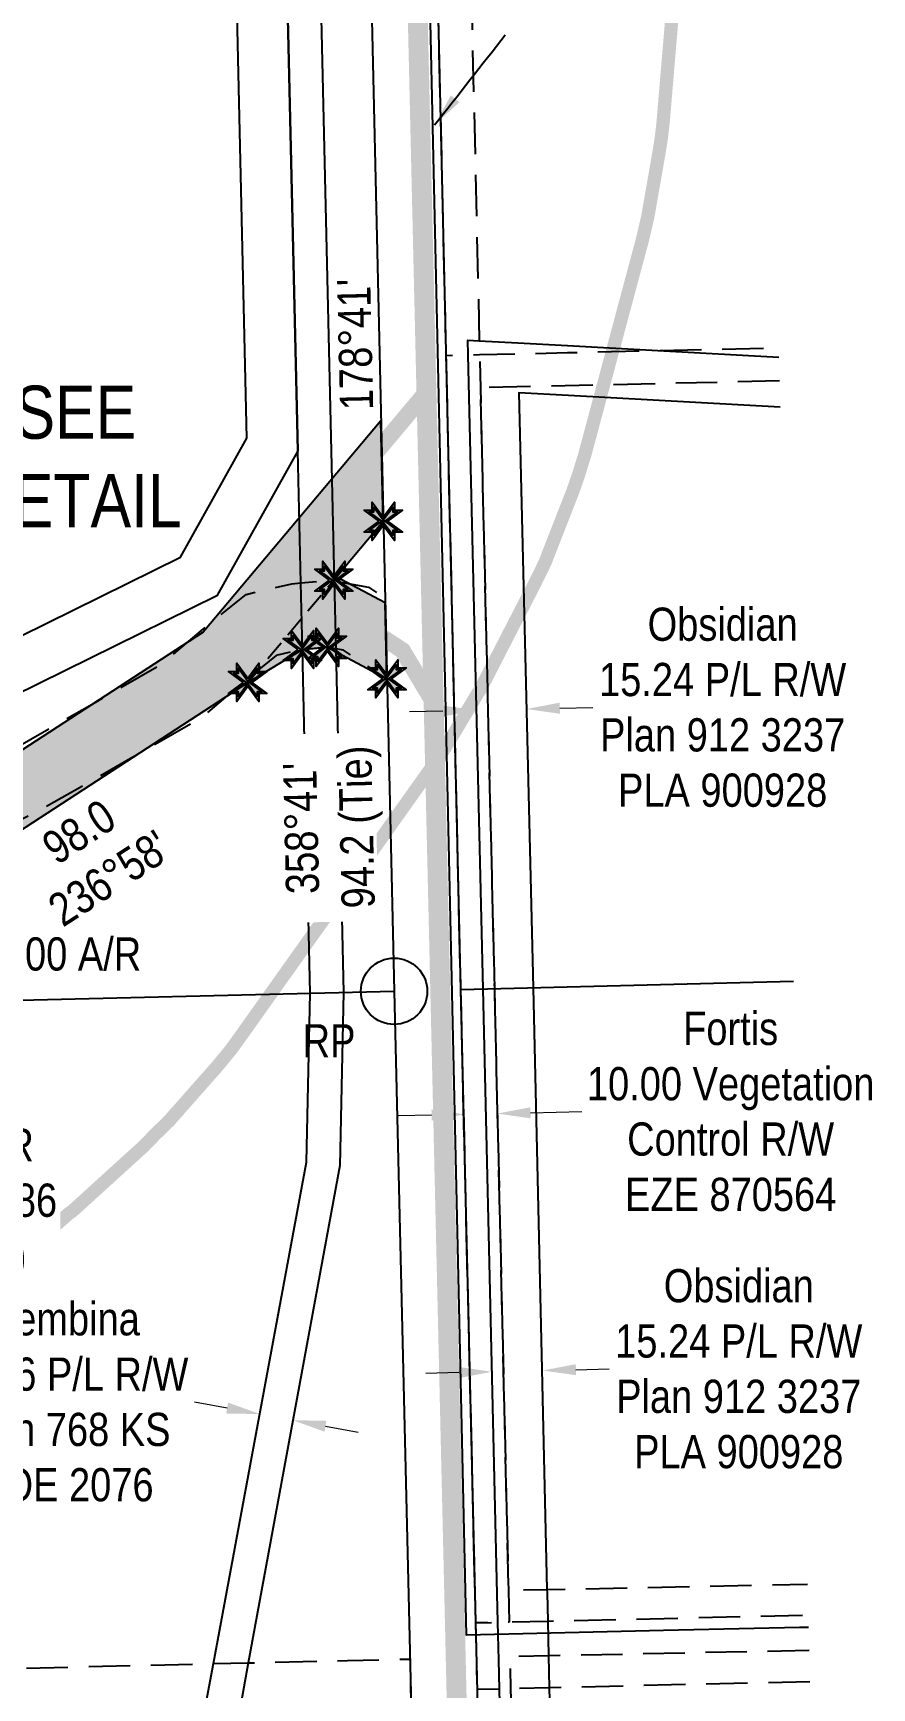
# Model space of a CAD drawing. Extents: x 615331 to 623228, y 5889375 to 5894697.
# Drawn here: x 618879 to 619131.8, y 5890089.2 to 5890587.9 of the extents above; entities that cross this region are included whole.
import ezdxf
from ezdxf.enums import TextEntityAlignment as Align

# ---------------------------------------------------------------- set-up
doc = ezdxf.new("R2010")
doc.units = 0
doc.header["$LTSCALE"] = 5
doc.header["$PDSIZE"] = 0.5
for name, pattern in [('DASHDOT2', [12.7, 6.35, -3.175, 0, -3.175]), ('foc-ACCESSROAD', [3.75, 2.5, -1.25]), ('foc-FLOWLINE', [3.75, 2.5, -1.25]), ('foc-TRAV', [1.875, 1.25, -0.625])]:
    doc.linetypes.add(name, pattern=pattern)
doc.layers.get('Defpoints').update_dxf_attribs({"color": 9})
for name, color, linetype in [('35', 37, 'Continuous'), ('AS-POWER', 104, 'foc-POWER'), ('AS-POWER-T', 104, 'Continuous'), ('AS-ROADS', 254, 'Continuous'), ('AS-WILDLIFE', 131, 'DASHDOT2'), ('C-AR', 13, 'foc-ACCESSROAD'), ('C-RW', 13, 'Continuous'), ('C-WS', 13, 'foc-ACCESSROAD'), ('DETAIL-T', 7, 'Continuous'), ('F-EZE', 190, 'foc-FLOWLINE'), ('F-RW', 190, 'Continuous'), ('F-VCE', 190, 'foc-FLOWLINE'), ('L-BD', 7, 'Continuous'), ('L-MON', 1, 'Continuous'), ('L-SEC', 7, 'Continuous'), ('P-PROPOSED', 10, 'Continuous'), ('P-PROPOSED-H', 21, 'Continuous'), ('P-TRAV', 4, 'foc-TRAV'), ('P-TXT', 4, 'Continuous')]:
    doc.layers.add(name, color=color, linetype=linetype)
for name, color, linetype, lineweight in [('C-AR-T', 13, 'Continuous', 9), ('C-RW-T', 13, 'Continuous', 9), ('F-EZE-T', 190, 'Continuous', 9), ('F-RW-T', 190, 'Continuous', 9)]:
    doc.layers.add(name, color=color, linetype=linetype, lineweight=lineweight)
doc.styles.add('80', font='ARIALN.TTF', dxfattribs={"height": 10})
doc.styles.add('80CG', font='ARIALN.TTF', dxfattribs={"height": 10})
doc.styles.add('80L', font='ARIALN.TTF', dxfattribs={"height": 10})
doc.styles.add('foc-LtypeFont', font='ARIALN.TTF', dxfattribs={"height": 7.35})
doc.linetypes.add('foc-POWER', pattern='A,6,-1,["P",foc-LtypeFont,S=0.2,R=0,X=-0.625,Y=-0.75],-1.24,4', length=12.24)
doc.dimstyles.new('Compass 5 000', dxfattribs={"dimscale": 5, "dimtxt": 9, "dimasz": 2, "dimexe": 0.2, "dimexo": 0.0625, "dimgap": 0.5, "dimtad": 0, "dimtih": 1, "dimtoh": 1, "dimzin": 0, "dimdsep": 46, "dimtxsty": '80CG', "dimcen": 0.1, "dimse1": 1, "dimse2": 1, "dimclrd": 256, "dimclrt": 256, "dimaunit": 1, "dimadec": 4, "dimazin": 0, "dimtfac": 0.06, "dimtofl": 0, "dimtmove": 0, "dimatfit": 1, "dimfxl": 0.2, "dimtolj": 1, "dimtzin": 0, "dimlwd": -1, "dimarcsym": 0})

# ---------------------------------------------------------------- blocks, each defined once
blk = doc.blocks.new('*D385')
at = {"layer": 'Defpoints', "color": 0, "transparency": 16777216}
for p in [(618948.68, 5890178.97), (618958.65, 5890177.12), (618947.33, 5890171.7)]:
    blk.add_point(p, dxfattribs=at)
at = {"layer": 'F-RW-T', "transparency": 16777216}
for p, q in [((618937.5, 5890173.52), (618927.66, 5890175.34)), ((618967.13, 5890168.03), (618976.97, 5890166.2))]:
    blk.add_line(p, q, dxfattribs=at)
for points in [[(618937.8, 5890175.16), (618937.19, 5890171.88), (618947.33, 5890171.7)], [(618967.44, 5890169.66), (618966.83, 5890166.39), (618957.3, 5890169.85)]]:
    blk.add_solid(points, dxfattribs=at)
at = {"layer": 'F-RW-T', "transparency": 16777216, "insert": (618888.58, 5890175.34), "char_height": 10, "attachment_point": 5, "style": '80CG'}
blk.add_mtext('\\A1;Pembina\\P10.06 P/L R/W\\PPlan 768 KS\\PROE 2076', dxfattribs=at)
blk = doc.blocks.new('*D390')
at = {"layer": 'C-RW-T', "transparency": 16777216}
for p, q in [((619042.6, 5890185.08), (619052.6, 5890185.32)), ((619007.32, 5890184.22), (618997.33, 5890183.98))]:
    blk.add_line(p, q, dxfattribs=at)
for points in [[(619007.28, 5890185.89), (619007.36, 5890182.55), (619017.32, 5890184.46)], [(619042.56, 5890186.74), (619042.64, 5890183.41), (619032.6, 5890184.83)]]:
    blk.add_solid(points, dxfattribs=at)
at = {"layer": 'Defpoints', "color": 0, "transparency": 16777216}
for p in [(619032.35, 5890195.29), (619017.07, 5890194.92), (619032.6, 5890184.83)]:
    blk.add_point(p, dxfattribs=at)
at = {"layer": 'C-RW-T', "transparency": 16777216, "insert": (619091.68, 5890185.32), "char_height": 10, "attachment_point": 5, "style": '80CG'}
blk.add_mtext('\\A1;Obsidian\\P15.24 P/L R/W\\PPlan 912 3237\\PPLA 900928', dxfattribs=at)
blk = doc.blocks.new('*D391')
at = {"layer": 'Defpoints', "color": 0, "transparency": 16777216}
for p in [(619008.75, 5890277.06), (619018.55, 5890277.29), (619018.9, 5890262.26)]:
    blk.add_point(p, dxfattribs=at)
at = {"layer": 'F-EZE-T', "transparency": 16777216}
for p, q in [((618999.11, 5890261.79), (618989.11, 5890261.56)), ((619028.9, 5890262.49), (619044.43, 5890262.85))]:
    blk.add_line(p, q, dxfattribs=at)
for points in [[(618999.07, 5890263.46), (618999.14, 5890260.13), (619009.1, 5890262.03)], [(619028.86, 5890264.16), (619028.94, 5890260.82), (619018.9, 5890262.26)]]:
    blk.add_solid(points, dxfattribs=at)
at = {"layer": 'F-EZE-T', "transparency": 16777216, "insert": (619089.23, 5890262.85), "char_height": 10, "attachment_point": 5, "style": '80CG'}
blk.add_mtext('\\A1;Fortis\\P10.00 Vegetation\\PControl R/W\\PEZE 870564', dxfattribs=at)
blk = doc.blocks.new('*D407')
at = {"layer": 'C-RW-T', "transparency": 16777216}
for p, q in [((619037.74, 5890384.42), (619047.74, 5890384.66)), ((619002.46, 5890383.56), (618992.47, 5890383.32))]:
    blk.add_line(p, q, dxfattribs=at)
for points in [[(619002.42, 5890385.23), (619002.5, 5890381.9), (619012.46, 5890383.81)], [(619037.7, 5890386.09), (619037.78, 5890382.75), (619027.74, 5890384.18)]]:
    blk.add_solid(points, dxfattribs=at)
at = {"layer": 'Defpoints', "color": 0, "transparency": 16777216}
for p in [(619027.49, 5890394.64), (619012.21, 5890394.27), (619027.74, 5890384.18)]:
    blk.add_point(p, dxfattribs=at)
at = {"layer": 'C-RW-T', "transparency": 16777216, "insert": (619086.82, 5890384.66), "char_height": 10, "attachment_point": 5, "style": '80CG'}
blk.add_mtext('\\A1;Obsidian\\P15.24 P/L R/W\\PPlan 912 3237\\PPLA 900928', dxfattribs=at)
blk = doc.blocks.new('TEMP')
h = blk.add_hatch(color=255)
h.dxf.hatch_style = 1
h.paths.add_polyline_path([(0, 0.251), (-0.666, 1.152), (-0.666, 0.666), (-1.152, 0.666), (-0.251, 0), (-1.152, -0.666), (-0.666, -0.666), (-0.666, -1.152), (0, -0.251), (0.666, -1.152), (0.666, -0.666), (1.152, -0.666), (0.251, 0), (1.152, 0.666), (0.666, 0.666), (0.666, 1.152)])
h.paths.add_polyline_path([(0.566, 0.849), (0.566, 0.566), (0.849, 0.566), (0.083, 0), (0.849, -0.566), (0.566, -0.566), (0.566, -0.849), (0, -0.083), (-0.566, -0.849), (-0.566, -0.566), (-0.849, -0.566), (-0.083, 0), (-0.849, 0.566), (-0.566, 0.566), (-0.566, 0.849), (0, 0.083)], flags=16)
h = blk.add_hatch(color=1)
h.dxf.hatch_style = 1
h.paths.add_polyline_path([(0, 0.083), (-0.566, 0.849), (-0.566, 0.566), (-0.849, 0.566), (-0.083, 0), (-0.849, -0.566), (-0.566, -0.566), (-0.566, -0.849), (0, -0.083), (0.566, -0.849), (0.566, -0.566), (0.849, -0.566), (0.083, 0), (0.849, 0.566), (0.566, 0.566), (0.566, 0.849)])
at = {"color": 1}
for p, q in [((-0.083, 0), (0.083, 0)), ((0, 0.083), (0, -0.083))]:
    blk.add_line(p, q, dxfattribs=at)
at = {"color": 255, "flags": 128}
blk.add_lwpolyline([(-0.251, 0), (-1.152, 0.666), (-0.666, 0.666), (-0.666, 1.152), (0, 0.251), (0.666, 1.152), (0.666, 0.666), (1.152, 0.666), (0.251, 0), (1.152, -0.666), (0.666, -0.666), (0.666, -1.152), (0, -0.251), (-0.666, -1.152), (-0.666, -0.666), (-1.152, -0.666)], close=True, dxfattribs=at)
at = {"color": 1, "flags": 128}
blk.add_lwpolyline([(-0.083, 0), (-0.849, 0.566), (-0.566, 0.566), (-0.566, 0.849), (0, 0.083), (0.566, 0.849), (0.566, 0.566), (0.849, 0.566), (0.083, 0), (0.849, -0.566), (0.566, -0.566), (0.566, -0.849), (0, -0.083), (-0.566, -0.849), (-0.566, -0.566), (-0.849, -0.566)], close=True, dxfattribs=at)
blk = doc.blocks.new('*U461')
at = {"layer": '35', "color": 3}
blk.add_circle((0, 0), 10, dxfattribs=at)
at = {"layer": '35', "color": 3, "style": '80'}
blk.add_attdef('RP_001', (-27.56, -19.92), '', height=10, dxfattribs=at)
blk = doc.blocks.new('*D463')
at = {"layer": 'Defpoints', "color": 0, "transparency": 16777216}
for p in [(618839.69, 5890352.08), (618840.77, 5890331.19), (618846.53, 5890333.29)]:
    blk.add_point(p, dxfattribs=at)
at = {"layer": 'P-TXT', "transparency": 16777216}
for p, q in [((618830.5, 5890359.38), (618827.08, 5890368.78)), ((618844.2, 5890321.8), (618848.39, 5890310.29)), ((618848.39, 5890310.29), (618858.39, 5890310.29))]:
    blk.add_line(p, q, dxfattribs=at)
for points in [[(618832.07, 5890359.95), (618828.94, 5890358.81), (618833.93, 5890349.99)], [(618845.76, 5890322.37), (618842.63, 5890321.23), (618840.77, 5890331.19)]]:
    blk.add_solid(points, dxfattribs=at)
at = {"layer": 'P-TXT', "transparency": 16777216, "insert": (618886.13, 5890310.29), "char_height": 10, "attachment_point": 5, "style": '80CG'}
blk.add_mtext('\\A1;20.00 A/R', dxfattribs=at)
blk = doc.blocks.new('*D464')
at = {"layer": 'C-AR-T', "transparency": 16777216}
for p, q in [((618772.52, 5890341.72), (618769.02, 5890351.08)), ((618786.54, 5890304.24), (618809.47, 5890242.98)), ((618809.47, 5890242.98), (618819.47, 5890242.98))]:
    blk.add_line(p, q, dxfattribs=at)
for points in [[(618774.08, 5890342.3), (618770.96, 5890341.13), (618776.03, 5890332.35)], [(618788.1, 5890304.83), (618784.98, 5890303.66), (618783.04, 5890313.61)]]:
    blk.add_solid(points, dxfattribs=at)
at = {"layer": 'Defpoints', "color": 0, "transparency": 16777216}
for p in [(618776.87, 5890332.67), (618783.04, 5890313.61), (618783.89, 5890313.93)]:
    blk.add_point(p, dxfattribs=at)
at = {"layer": 'C-AR-T', "transparency": 16777216, "insert": (618853.77, 5890242.98), "char_height": 10, "attachment_point": 5, "style": '80CG', "bg_fill": 3, "box_fill_scale": 1.1, "bg_fill_color": 256, "bg_fill_true_color": 13158600, "bg_fill_transparency": 0}
blk.add_mtext('\\A1;Obsidian\\P20.00 A/R\\PLOC 931286\\P(Expired)', dxfattribs=at)

msp = doc.modelspace()

# ---------------------------------------------------------------- hatches: boundary and pattern name
at = {"layer": 'P-PROPOSED-H'}
h = msp.add_hatch(color=256, dxfattribs=at)
h.dxf.hatch_style = 1
h.paths.add_polyline_path([(618969.634, 5890423.023), (618970.361, 5890423.888), (618984.555, 5890440.765), (618983.859, 5890471.01), (618930.312, 5890407.342), (618852.522, 5890356.762), (618714.268, 5890306.384), (618650.162, 5890271.818), (618576.157, 5890241.066), (618514.232, 5890242.118), (618464.031, 5890254.773), (618343.429, 5890295.157), (618337.741, 5890275.97), (618458.403, 5890235.566), (618511.583, 5890222.16), (618579.983, 5890220.998), (618658.767, 5890253.736), (618722.481, 5890288.09), (618861.513, 5890338.751), (618943.705, 5890392.194), (618960.178, 5890402.129), (618967.695, 5890402.78), (618985.647, 5890393.286), (618985.12, 5890416.189), (618971.837, 5890423.214)])

# ---------------------------------------------------------------- linework, layer by layer
at = {"layer": 'AS-POWER', "flags": 128}
msp.add_lwpolyline([(619112.705, 5890107.426), (619110.015, 5890107.371), (619069, 5890106.527), (619009.653, 5890105.03), (618992.17, 5890888.068), (618989.371, 5890997.235), (618985.103, 5891046.107)], dxfattribs=at)
at = {"layer": 'AS-ROADS', "flags": 128}
for points, const_width in [([(619022.639, 5889395.301), (618993.178, 5890668.677), (618980.691, 5891203.768)], 6), ([(618471.906, 5890244.611), (618488.442, 5890240.349), (618505.29, 5890237.335), (618518.291, 5890235.776), (618538.096, 5890234.42), (618558.376, 5890234.316), (618585.371, 5890235.664), (618609.395, 5890241.276), (618633.212, 5890252.19), (618661.562, 5890269.083), (618685.898, 5890282.803), (618708.675, 5890295.067), (618721.155, 5890300.68), (618749.591, 5890311.333), (618826.615, 5890339.938), (618860.8, 5890354.195), (618889.603, 5890371.539), (618915.983, 5890387.39), (618938.189, 5890402.241), (618951.045, 5890417.426), (618978.312, 5890456.716), (618997.551, 5890479.671)], 5), ([(618999.715, 5890386.132), (618990.334, 5890401.811), (618980.094, 5890408.563), (618969.536, 5890411.728), (618957.712, 5890412.15), (618947.788, 5890408.985), (618938.189, 5890402.241)], 5)]:
    msp.add_lwpolyline(points, dxfattribs=dict(at, const_width=const_width))
at = {"layer": 'AS-WILDLIFE', "const_width": 4, "flags": 128}
msp.add_lwpolyline([(619023.761, 5891204.806), (619025.25, 5891103), (619026.438, 5891026.5), (619033.75, 5890965.5), (619069.875, 5890749), (619070.375, 5890745.5), (619070.813, 5890742), (619072.187, 5890727.5), (619072.437, 5890724.5), (619072.625, 5890720), (619074.437, 5890639), (619074.437, 5890637), (619074.375, 5890633.5), (619074, 5890623), (619073.875, 5890620), (619073.688, 5890618), (619068.875, 5890561), (619068.375, 5890556.5), (619067.75, 5890552.5), (619064.688, 5890535), (619064.25, 5890532.5), (619062.75, 5890526), (619045.187, 5890460.5), (619043.312, 5890454.5), (619041.75, 5890450), (619034.125, 5890430.5), (619033.375, 5890428.5), (619030.687, 5890423), (619029.938, 5890421.5), (619016.063, 5890394.5), (619013.75, 5890390), (619013.062, 5890389), (619005.625, 5890376.5), (619002.812, 5890372), (619001.188, 5890369.5), (618940.813, 5890284.5), (618938.625, 5890281.5), (618934.5, 5890276.5), (618919.938, 5890260), (618915.813, 5890256), (618912.438, 5890252.5), (618891, 5890233), (618889.625, 5890232), (618884.5, 5890227.5), (618872.75, 5890218.5), (618867.5, 5890215), (618829.313, 5890189.5), (618823.75, 5890186), (618819.125, 5890183.5), (618798.5, 5890173), (618797.375, 5890172.5), (618791.375, 5890169.5), (618788.063, 5890168.5), (618773.312, 5890163), (618770.5, 5890162), (618764.25, 5890160), (618762.25, 5890159.5), (618739.875, 5890154), (618735.5, 5890153), (618729.063, 5890152), (618669.188, 5890144.5), (618663.187, 5890143.5), (618661.812, 5890143.5), (618642.625, 5890142.5), (618637.437, 5890142.5), (618630.875, 5890142.5), (618615.75, 5890143.5), (618609.312, 5890144.5), (618602.563, 5890145.5), (618580.312, 5890150), (618574.25, 5890151.5), (618571.25, 5890152.5), (618509.062, 5890171), (618504.562, 5890172.5), (618499.625, 5890174), (618493.5, 5890176), (618488.875, 5890178), (618473.062, 5890185.5), (618471.687, 5890186.5), (618465.937, 5890189.5), (618460.375, 5890193), (618459.125, 5890193.5), (618446.813, 5890202), (618442.75, 5890205), (618441.313, 5890206.5), (618406.813, 5890234), (618403.187, 5890237), (618398.938, 5890240.5), (618382.187, 5890257.5), (618377.687, 5890262), (618374.313, 5890266), (618327.437, 5890325.5), (618326.688, 5890326.5), (618322.938, 5890332), (618314.5, 5890344.5), (618310.687, 5890350.5), (618287.938, 5890390.5), (618285.188, 5890396), (618284.5, 5890397), (618278.812, 5890409), (618276.563, 5890414.5), (618267.188, 5890437.5), (618265.812, 5890441), (618264.187, 5890445.5), (618262.375, 5890451), (618257.812, 5890468), (618256.313, 5890474.5), (618255.25, 5890481), (618254.75, 5890485.5), (618253.25, 5890503), (618253.063, 5890505), (618252.875, 5890511.5), (618252.937, 5890569.5), (618227.813, 5890569.5), (618140.687, 5890482), (618135.937, 5890477.5), (618130.875, 5890473.5), (618125.5, 5890470), (618120, 5890466.5), (618114.188, 5890463), (618108.25, 5890460.5), (618102.125, 5890458), (618100.062, 5890457.5), (618081.395, 5890451.604)], dxfattribs=at)
at = {"layer": 'C-AR', "flags": 128}
msp.add_lwpolyline([(618985.087, 5890417.622), (618985.647, 5890393.286), (618972.552, 5890401.916), (618970.216, 5890402.332), (618967.695, 5890402.78), (618960.178, 5890402.129), (618958.28, 5890401.68), (618952.231, 5890400.263), (618942.559, 5890392.455), (618929.609, 5890381.489), (618908.348, 5890369.216), (618880.66, 5890353.384), (618849.975, 5890338.414), (618794.451, 5890317.88), (618754.643, 5890302.985), (618732.089, 5890294.854), (618727.616, 5890292.894), (618713.732, 5890286.801), (618703.131, 5890280.724), (618687.307, 5890270.279), (618660.709, 5890253.464), (618638.239, 5890239.294), (618631.088, 5890234.784), (618629.026, 5890234.175), (618615.684, 5890230.234), (618590.45, 5890225.102), (618550.578, 5890223.41), (618539.964, 5890223.692), (618518.947, 5890224.25), (618508.649, 5890225.246), (618497.567, 5890226.318), (618479.117, 5890230.941), (618473.144, 5890232.438), (618463.115, 5890236.058), (618447.659, 5890241.647), (618439.727, 5890244.513), (618422.599, 5890250.702), (618421.948, 5890250.938), (618382.413, 5890267.019), (618361.84, 5890272.689), (618338.873, 5890276.785), (618340.018, 5890283.65), (618343.263, 5890294.599), (618343.75, 5890296.242), (618366.264, 5890292.228), (618373.945, 5890290.111), (618388.864, 5890285.999), (618391.614, 5890284.879), (618394.227, 5890283.815), (618400.556, 5890281.241), (618418.702, 5890273.86), (618426.786, 5890270.573), (618429.122, 5890269.623), (618442.474, 5890264.793), (618459.118, 5890258.784), (618478.991, 5890251.602), (618500.981, 5890246.093), (618520.177, 5890244.237), (618545.761, 5890243.557), (618550.419, 5890243.433), (618582.755, 5890244.805), (618588.017, 5890245.028), (618610.847, 5890249.672), (618612.342, 5890250.114), (618622.758, 5890253.19), (618623.322, 5890253.545), (618650.025, 5890270.385), (618676.447, 5890287.089), (618683.647, 5890291.844), (618692.632, 5890297.773), (618704.663, 5890304.945), (618724.666, 5890313.45), (618747.742, 5890321.77), (618787.474, 5890336.636), (618842.098, 5890356.837), (618871.297, 5890371.082), (618898.378, 5890386.568), (618918.048, 5890397.922), (618929.806, 5890407.88), (618943.219, 5890418.704), (618957.031, 5890421.941), (618957.867, 5890422.015), (618959.711, 5890422.175), (618968.596, 5890422.946), (618969.747, 5890422.741), (618980.12, 5890420.895), (618985.087, 5890417.622)], close=True, dxfattribs=at)
msp.add_lwpolyline([(619113.088, 5890091.04), (619034.573, 5890089.191), (619022.893, 5890088.917), (619019.56, 5890088.838), (619012.913, 5890088.682), (619012.707, 5890097.377), (619012.436, 5890108.797), (619019.088, 5890108.953), (619022.479, 5890109.033), (619034.106, 5890109.306), (619112.618, 5890111.153)], dxfattribs=at)
at = {"layer": 'C-RW', "flags": 128}
for points in [[(618949.285, 5890875.131), (618958.794, 5890462.027), (618934.429, 5890418.319), (618704.663, 5890304.945), (618677.821, 5890291.704), (618615.538, 5890260.98), (618605.937, 5890256.243), (618582.755, 5890244.805), (618539.964, 5890223.692), (618498.882, 5890203.424), (618489.785, 5890198.933), (618480.767, 5890211.487), (618489.864, 5890215.978), (618508.649, 5890225.246), (618545.761, 5890243.557), (618594.212, 5890267.463), (618603.799, 5890272.193), (618641.605, 5890290.839), (618923.422, 5890429.893), (618943.453, 5890465.826), (618934.037, 5890874.905)], [(619119.791, 5889803.884), (619028.868, 5889839.573), (619025.68, 5889840.824), (619022.413, 5889970.365), (619021.906, 5889990.439), (619021.539, 5890004.986), (619021.18, 5890019.976), (619019.56, 5890088.838), (619019.356, 5890097.519), (619019.088, 5890108.953), (619018.887, 5890117.506), (619014.599, 5890299.791), (619010.148, 5890490.9), (619010.044, 5890495.337), (619013.471, 5890495.155), (619025.046, 5890494.518), (619040.065, 5890493.699), (619067.282, 5890492.213), (619103.769, 5890490.221)], [(619104.12, 5890475.181), (619040.411, 5890478.658), (619025.403, 5890479.478), (619029.667, 5890300.17), (619033.885, 5890118.832), (619033.908, 5890117.825), (619034.106, 5890109.306), (619034.35, 5890098.837), (619034.573, 5890089.191), (619035.003, 5890070.723), (619036.174, 5890020.329), (619036.534, 5890005.337), (619037.888, 5889955.76), (619040.742, 5889851.269), (619119.409, 5889820.265)]]:
    msp.add_lwpolyline(points, dxfattribs=at)
at = {"layer": 'C-WS', "flags": 128}
msp.add_lwpolyline([(618992.602, 5890096.949), (618994.437, 5890019.457), (618994.792, 5890004.472), (619001.626, 5889715.951), (619001.863, 5889705.948), (618991.8, 5889705.705), (618991.563, 5889715.709), (618987.602, 5889882.986), (618910.428, 5889904.499), (618908.813, 5889906.384), (618900.04, 5889916.631), (618861.482, 5889961.657), (618853.014, 5889971.545), (618803.133, 5890029.798), (618729.289, 5890028.049), (618729.233, 5890030.43), (618728.847, 5890046.739), (618726.615, 5890140.945), (618726.278, 5890155.187), (618853.416, 5890158.199), (618854.922, 5890094.628), (618933.385, 5890096.487), (618943.854, 5890096.734), (618973.739, 5890097.443), (618992.58, 5890097.889), (618992.602, 5890096.949)], close=True, dxfattribs=at)
at = {"layer": 'F-EZE', "flags": 128}
for points in [[(619112.868, 5890100.443), (619034.35, 5890098.837), (619022.712, 5890098.6), (619022.893, 5890088.917), (619023.412, 5890070.423), (619023.943, 5890047.383), (619024.575, 5890020.057), (619024.934, 5890005.085), (619025.307, 5889990.446), (619021.906, 5889990.439), (619015.241, 5889990.406), (619014.899, 5890004.829), (619014.544, 5890019.821), (619012.913, 5890088.682), (619012.707, 5890097.377), (619012.436, 5890108.797), (619007.916, 5890299.624), (619007.903, 5890300.21), (619003.52, 5890490.747), (619003.055, 5890510.967), (618994.263, 5890893.206), (618993.8, 5890913.33), (618993.025, 5890947.023), (619003.024, 5890947.254), (619003.8, 5890913.56), (619003.968, 5890906.243), (619094.005, 5890908.481)], [(619094.472, 5890888.488), (619004.429, 5890886.249), (619013.129, 5890511.172), (619013.471, 5890495.155), (619013.591, 5890490.979), (619013.807, 5890480.976), (619018.024, 5890299.878), (619022.256, 5890118.594), (619033.885, 5890118.832), (619112.402, 5890120.437)]]:
    msp.add_lwpolyline(points, dxfattribs=at)
at = {"layer": 'F-RW', "flags": 128}
for points in [[(618905.381, 5889713.631), (618883.063, 5889825.071), (618900.04, 5889916.631), (618904.757, 5889942.074), (618931.511, 5890086.372), (618933.385, 5890096.487), (618961.407, 5890247.639), (618962.557, 5890298.513), (618960.178, 5890402.129), (618959.711, 5890422.175), (618958.794, 5890462.027), (618949.285, 5890875.131)], [(618959.339, 5890875.203), (618969.747, 5890422.741), (618970.216, 5890402.332), (618972.599, 5890298.753), (618971.437, 5890246.59), (618943.854, 5890096.734), (618941.992, 5890086.622), (618913.503, 5889931.86), (618908.813, 5889906.384), (618893.882, 5889825.274), (618915.426, 5889713.873), (618917.352, 5889703.91), (618920.337, 5889688.477), (618923.781, 5889683.954), (618934.995, 5889669.221), (618976.716, 5889614.65), (618979.567, 5889585.812), (618981.072, 5889570.594), (618986.165, 5889519.099), (618987.134, 5889509.077), (618988.642, 5889494.486), (618991.126, 5889470.472), (618992.426, 5889418.33), (618993.018, 5889394.59)]]:
    msp.add_lwpolyline(points, dxfattribs=at)
at = {"layer": 'F-VCE', "flags": 128}
msp.add_lwpolyline([(619103.937, 5890483.048), (619013.783, 5890480.975), (619018.024, 5890299.878), (619022.256, 5890118.594), (619022.479, 5890109.033), (619019.088, 5890108.953), (619012.437, 5890108.797), (619007.916, 5890299.624), (619007.903, 5890300.21), (619003.52, 5890490.747), (619010.148, 5890490.9), (619013.591, 5890490.979), (619040.113, 5890491.588), (619067.282, 5890492.213), (619103.703, 5890493.051)], dxfattribs=at)
at = {"layer": 'L-SEC', "flags": 128}
for points in [[(618969.312, 5891103.445), (618978.563, 5890701.281), (618987.813, 5890299.117)], [(619007.917, 5890299.624), (618998.665, 5890701.787), (618989.415, 5891103.948)], [(619007.917, 5890299.624), (619108.16, 5890302.151)], [(618185.414, 5890279.972), (618586.613, 5890289.544), (618987.813, 5890299.117)], [(618987.813, 5890299.117), (618997.338, 5889897.022), (619006.861, 5889494.927)], [(619026.964, 5889495.434), (619017.44, 5889897.529), (619007.917, 5890299.624)]]:
    msp.add_lwpolyline(points, dxfattribs=at)
at = {"layer": 'P-PROPOSED', "flags": 128}
for points in [[(618969.634, 5890423.023), (618970.361, 5890423.888), (618984.555, 5890440.765), (618983.859, 5890471.01), (618930.312, 5890407.342), (618852.522, 5890356.762), (618714.268, 5890306.384), (618650.162, 5890271.818), (618576.157, 5890241.066), (618514.232, 5890242.118), (618464.031, 5890254.773)], [(618458.403, 5890235.566), (618511.583, 5890222.16), (618579.983, 5890220.998), (618658.767, 5890253.736), (618722.481, 5890288.09), (618861.513, 5890338.751), (618943.705, 5890392.194), (618960.178, 5890402.129), (618967.695, 5890402.78), (618985.647, 5890393.286), (618985.12, 5890416.189), (618971.837, 5890423.214), (618969.634, 5890423.023)]]:
    msp.add_lwpolyline(points, dxfattribs=at)
at = {"layer": 'P-TRAV', "flags": 128}
msp.add_lwpolyline([(618943.705, 5890392.194), (618969.634, 5890423.023)], dxfattribs=at)

# ---------------------------------------------------------------- block references
at = {"layer": 'L-BD'}
msp.add_blockref('*U461', (618987.813, 5890299.117), dxfattribs=at).add_auto_attribs({'RP_001': 'RP'})
at = {"layer": 'L-MON', "xscale": 5, "yscale": 5, "zscale": 5}
for p in [(618984.555, 5890440.765), (618969.634, 5890423.023), (618960.178, 5890402.129), (618967.695, 5890402.78), (618943.705, 5890392.194), (618985.647, 5890393.286)]:
    msp.add_blockref('TEMP', p, dxfattribs=at)

# ---------------------------------------------------------------- texts
at = {"layer": 'DETAIL-T', "color": 3, "insert": (618891.76, 5890460.29), "char_height": 16, "width": 63.63613, "attachment_point": 5, "style": '80CG'}
msp.add_mtext('SEE\\PDETAIL', dxfattribs=at)
at = {"layer": 'L-BD', "style": '80L'}
msp.add_text("178°41'", height=10, rotation=91.3176, dxfattribs=at).set_placement((618976.069, 5890494.044), align=Align.MIDDLE)
at = {"layer": 'L-BD', "insert": (618890.073, 5890351.409), "char_height": 10, "width": 39.70605, "attachment_point": 2, "rotation": 33.0327, "style": '80L'}
msp.add_mtext("98.0 236°58'", dxfattribs=at)

# ---------------------------------------------------------------- dimensions: what is measured, and where the dimension line sits
at = {"layer": 'C-RW-T'}
for p1, p2, picture, middle in [((619012.208, 5890394.267), (619027.491, 5890394.638), '*D407', (619086.824, 5890384.662)), ((619017.066, 5890194.923), (619032.349, 5890195.293), '*D390', (619091.683, 5890185.318))]:
    dim = msp.add_aligned_dim(p1=p1, p2=p2, distance=-10.463, text='Obsidian\\P15.24 P/L R/W\\PPlan 912 3237\\PPLA 900928', dimstyle='Compass 5 000', dxfattribs=at)
    dim.commit()
    dim.dimension.update_dxf_attribs({"geometry": picture, "text_midpoint": middle})
at = {"layer": 'F-EZE-T'}
dim = msp.add_linear_dim(base=(619018.903, 5890262.257), p1=(619008.752, 5890277.059), p2=(619018.552, 5890277.288), angle=1.3371, text='Fortis\\P10.00 Vegetation\\PControl R/W\\PEZE 870564', dimstyle='Compass 5 000', dxfattribs=at)
dim.commit()
dim.dimension.update_dxf_attribs({"geometry": '*D391', "text_midpoint": (619089.229, 5890262.853), "dimtype": 161})

# ---------------------------------------------------------------- leaders
at = {"layer": 'AS-POWER-T', "path_type": 1}
msp.add_leader([(619000.025, 5890560.207), (619021.302, 5890587.343)], dimstyle='Compass 5 000', override={"dimgap": 0.5, "dimtad": 0}, dxfattribs=at)

# ---------------------------------------------------------------- next in the draw order: texts
at = {"layer": 'L-BD', "insert": (618954.794, 5890348.117), "char_height": 10, "width": 54.79986, "attachment_point": 2, "rotation": 91.3176, "style": '80L', "bg_fill": 3, "box_fill_scale": 1.1, "bg_fill_color": 256, "bg_fill_transparency": 0}
msp.add_mtext("358°41' 94.2 (Tie)", dxfattribs=at)

# ---------------------------------------------------------------- next in the draw order: dimensions: what is measured, and where the dimension line sits
at = {"layer": 'C-AR-T', "color": 5}
dim = msp.add_linear_dim(base=(618783.039, 5890313.61), p1=(618776.873, 5890332.67), p2=(618783.886, 5890313.927), angle=290.51423, text='Obsidian\\P20.00 A/R\\PLOC 931286\\P(Expired)', dimstyle='Compass 5 000', override={"dimtfill": 1}, dxfattribs=at)
dim.commit()
dim.dimension.update_dxf_attribs({"geometry": '*D464', "text_midpoint": (618853.768, 5890242.978), "dimtype": 161})

# ---------------------------------------------------------------- next in the draw order: dimensions: what is measured, and where the dimension line sits
at = {"layer": 'F-RW-T'}
dim = msp.add_linear_dim(base=(618947.329, 5890171.698), p1=(618958.651, 5890177.124), p2=(618948.677, 5890178.973), angle=169.49713, text='Pembina\\P10.06 P/L R/W\\PPlan 768 KS\\PROE 2076', dimstyle='Compass 5 000', dxfattribs=at)
dim.commit()
dim.dimension.update_dxf_attribs({"geometry": '*D385', "text_midpoint": (618888.578, 5890175.343), "dimtype": 161})
at = {"layer": 'P-TXT'}
dim = msp.add_linear_dim(base=(618840.774, 5890331.194), p1=(618839.685, 5890352.084), p2=(618846.532, 5890333.293), angle=290.02079, text='20.00 A/R', dimstyle='Compass 5 000', dxfattribs=at)
dim.commit()
dim.dimension.update_dxf_attribs({"geometry": '*D463', "text_midpoint": (618886.127, 5890310.288), "dimtype": 161})

doc.saveas('drawing.dxf')
